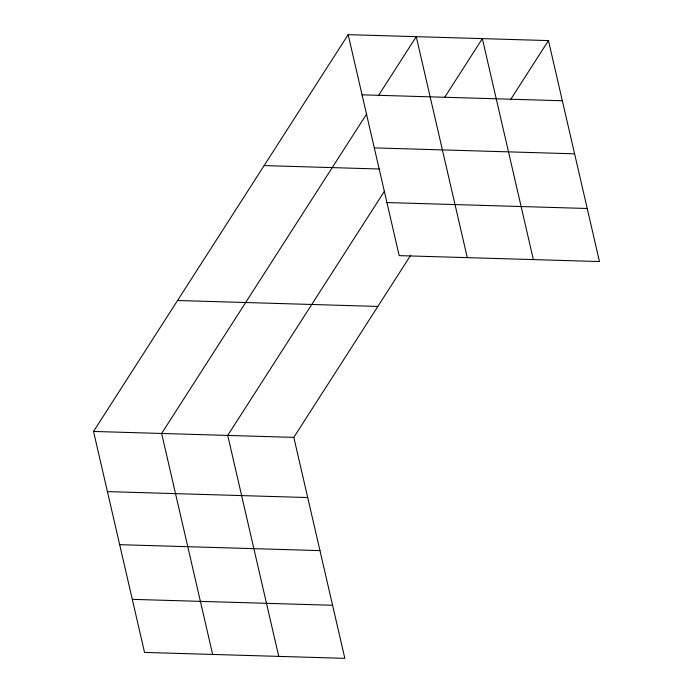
<?xml version="1.0" encoding="UTF-8"?>
<svg xmlns="http://www.w3.org/2000/svg" width="693" height="693" viewBox="0 0 693 693"><rect width="100%" height="100%" fill="white"/><g stroke="black" fill="none" stroke-linecap="round" stroke-linejoin="round"><path stroke-width="1.04" d="M410.75 255.171L293.823 437.378L344.837 658.35L144.542 652.416L93.529 431.444L348.163 34.65L548.458 40.584L599.471 261.556L399.177 255.622L348.163 34.65M366.658 113.964L161.634 433.463L212.647 654.435M378.335 95.773L416.259 36.668L467.273 257.64M384.476 191.155L227.728 435.421L278.742 656.392M444.43 97.73L482.354 38.626L533.376 259.598M510.524 99.697L548.458 40.584M362.049 94.82L562.344 100.754M374.298 147.886L574.601 153.82M264.128 165.592L379.14 169.005M386.919 202.555L587.222 208.489M177.555 300.502L377.85 306.436M93.529 431.444L293.823 437.378M107.424 491.614L307.718 497.548M119.672 544.681L319.967 550.614M132.294 599.35L332.588 605.284"/></g></svg>
